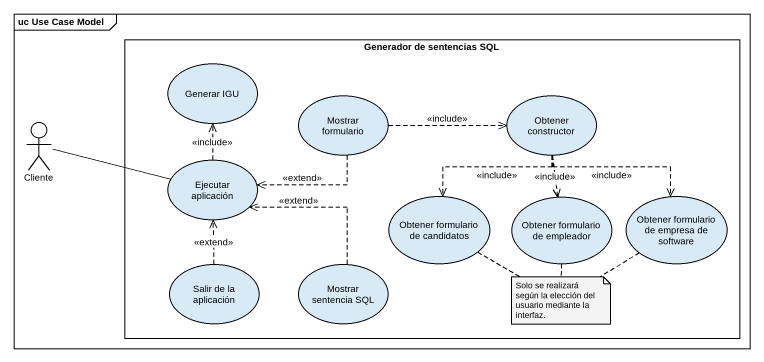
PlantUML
@startuml
mainframe uc Use Case Model
rectangle "Generador de sentencias SQL" as Generador_de_sentencias_SQL {
  usecase "Generar IGU" as Generar_IGU
  usecase "Mostrar formulario" as Mostrar_formulario
  usecase "Obtener constructor" as Obtener_constructor
  usecase "Ejecutar aplicación" as Ejecutar_aplicación
  usecase "Obtener formulario de candidatos" as Obtener_formulario_de
  usecase "Obtener formulario de empleador" as Obtener_formulario_de_2
  usecase "Obtener formulario de empresa de software" as Obtener_formulario_de_3
  usecase "Salir de la aplicación" as Salir_de_la_aplicación
  usecase "Mostrar sentencia SQL" as Mostrar_sentencia_SQL
}
actor Cliente
Cliente -right- Ejecutar_aplicación
Mostrar_formulario .right.> Obtener_constructor : <<include>>
Mostrar_formulario .left.> Ejecutar_aplicación : <<extend>>
Obtener_constructor ..> Obtener_formulario_de : <<include>>
Obtener_constructor ..> Obtener_formulario_de_2 : <<include>>
Obtener_constructor ..> Obtener_formulario_de_3 : <<include>>
Ejecutar_aplicación .up.> Generar_IGU : <<include>>
Salir_de_la_aplicación .up.> Ejecutar_aplicación : <<extend>>
Mostrar_sentencia_SQL .up.> Ejecutar_aplicación : <<extend>>
note as N1
  Solo se realizará según la elección del usuario mediante la interfaz.
end note
N1 .. Obtener_formulario_de_3
N1 .. Obtener_formulario_de_2
N1 .. Obtener_formulario_de
@enduml
